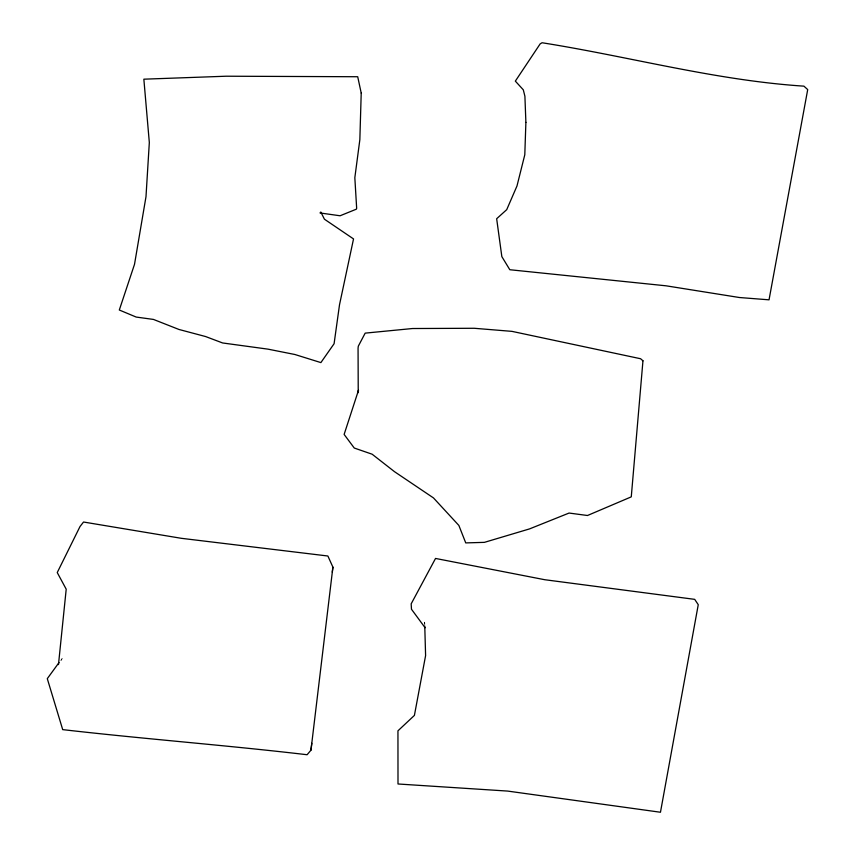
<?xml version="1.0" encoding="UTF-8"?>
<svg xmlns="http://www.w3.org/2000/svg" width="855" height="855" viewBox="0 0 855 855"><rect width="100%" height="100%" fill="white"/><g stroke="black" fill="none" stroke-linecap="round" stroke-linejoin="round"><path stroke-width="0.64" stroke-dasharray="4.28 3.21" d="M60.951 660.584L62.191 658.574L60.609 660.562M424.828 624.385L424.657 622.141L424.721 624.716"/><path stroke-width="1.28" d="M58.482 664.592L66.209 589.202L57.242 572.561L80.007 526.541L83.544 522.02L181.335 538.308L327.882 556.007L332.905 567.143L310.964 750.166L307.105 754.73C225.752 745.175 144.078 738.977 62.704 729.625L47.292 678.656L59.038 662.55M310.964 750.166L311.797 743.284M332.296 572.145L332.905 567.143M425.106 627.741L411.479 609.241L411.18 603.833L435.537 558.443L544.71 579.711L694.698 599.355L698.257 604.688L660.466 812.25L507.656 791.078L398.002 783.982L397.949 730.822L414.408 715.4L425.598 655.603L424.764 625.999M361.216 93.056L359.848 139.664L354.836 177.701L356.663 208.321L356.311 209.197L340.087 215.77L320.026 212.959L320.817 212.029L324.43 219.201L353.532 238.93L339.521 304.701L334.091 343.721L320.882 362.595L294.9 354.504L268 349.15L222.61 342.962L205.585 336.539L178.952 329.464L153.462 319.428L136.191 317.066L119.305 310.012L134.513 264.323L145.991 196.714L149.326 142.529L143.854 79.184L226.19 76.213L357.711 76.736L361.216 93.056M525.889 122.393L524.799 154.755L516.986 185.973L506.726 209.657L496.659 218.73L501.842 256.618L509.815 269.731L666.098 285.816L739.436 297.519L769.04 299.827L807.708 89.593L803.924 86.152C715.325 80.37 629.483 56.58 542.07 42.75L540.157 43.883L515.341 81.129L523.292 89.807L524.906 96.262L525.889 122.393M642.96 360.799L631.268 496.862L587.492 515.501L569.077 513.053L529.512 528.914L484.4 542.359L465.74 542.904L458.857 525.43L433.464 497.909L394.508 471.682L372.139 454.208L354.269 448.041L344.127 434.426L358.48 390.329L358.234 392.691L358.063 348.145L358.309 346.179L365.181 333.129L412.527 328.523L474.236 328.277L511.963 331.366L640.598 358.737L642.96 360.799"/></g></svg>
